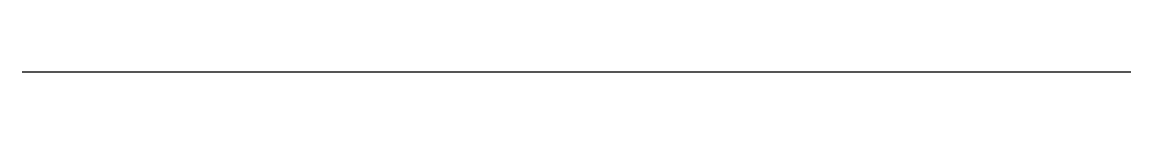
# Model space of a CAD drawing. Extents: x -10 to 0, y 0 to 0.
import ezdxf

# ---------------------------------------------------------------- set-up
doc = ezdxf.new("R2010")
doc.units = 0

# ---------------------------------------------------------------- blocks, each defined once
blk = doc.blocks.new('B1')
blk.add_line((0, 0), (10, 0))

msp = doc.modelspace()

# ---------------------------------------------------------------- block references
at = {"extrusion": (0, 1, 0)}
msp.add_blockref('B1', (0, 0), dxfattribs=at)

doc.saveas('drawing.dxf')
